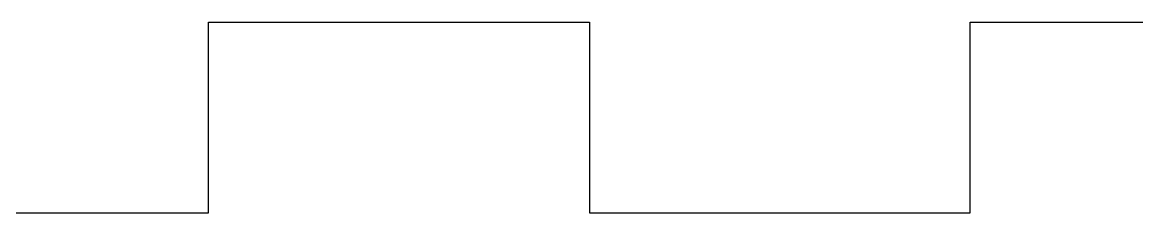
# Model space of a CAD drawing. Header units: millimetres. Extents: x -118 to 978, y -2247 to 617.
# Drawn here: x 609.64 to 644.76, y 492.88 to 498.88 of the extents above; entities that cross this region are included whole.
import ezdxf

# ---------------------------------------------------------------- set-up
doc = ezdxf.new("R2010")
doc.units = ezdxf.units.MM

# ---------------------------------------------------------------- blocks, each defined once
blk = doc.blocks.new('Back Panel')
for p, q in [((180, -115.952), (180, -109.952)), ((180, -109.952), (192, -109.952)), ((180, -115.952), (180, -109.952)), ((180, -109.952), (192, -109.952)), ((180, -115.952), (180, -109.952)), ((180, -109.952), (192, -109.952)), ((180, -115.952), (180, -109.952)), ((180, -109.952), (192, -109.952)), ((180, -115.952), (180, -109.952)), ((180, -109.952), (192, -109.952)), ((180, -115.952), (180, -109.952)), ((180, -109.952), (192, -109.952)), ((180, -115.952), (180, -109.952)), ((180, -109.952), (192, -109.952)), ((180, -115.952), (180, -109.952)), ((180, -109.952), (192, -109.952)), ((180, -115.952), (180, -109.952)), ((180, -109.952), (192, -109.952)), ((180, -115.952), (180, -109.952)), ((180, -109.952), (192, -109.952)), ((180, -115.952), (180, -109.952)), ((180, -109.952), (192, -109.952)), ((180, -115.952), (180, -109.952)), ((180, -109.952), (192, -109.952)), ((180, -115.952), (180, -109.952)), ((180, -109.952), (192, -109.952)), ((180, -115.952), (180, -109.952)), ((180, -109.952), (192, -109.952)), ((180, -115.952), (180, -109.952)), ((180, -109.952), (192, -109.952)), ((180, -115.952), (180, -109.952)), ((180, -109.952), (192, -109.952)), ((180, -115.952), (180, -109.952)), ((180, -109.952), (192, -109.952)), ((180, -115.952), (180, -109.952)), ((180, -109.952), (192, -109.952)), ((180, -115.952), (180, -109.952)), ((180, -109.952), (192, -109.952)), ((180, -115.952), (180, -109.952)), ((180, -109.952), (192, -109.952)), ((180, -115.952), (180, -109.952)), ((180, -109.952), (192, -109.952)), ((180, -115.952), (180, -109.952)), ((180, -109.952), (192, -109.952)), ((180, -115.952), (180, -109.952)), ((180, -109.952), (192, -109.952)), ((180, -115.952), (180, -109.952)), ((180, -109.952), (192, -109.952)), ((180, -115.952), (180, -109.952)), ((180, -109.952), (192, -109.952)), ((180, -115.952), (180, -109.952)), ((180, -109.952), (192, -109.952)), ((180, -115.952), (180, -109.952)), ((180, -109.952), (192, -109.952)), ((180, -115.952), (180, -109.952)), ((180, -109.952), (192, -109.952)), ((180, -115.952), (180, -109.952)), ((180, -109.952), (192, -109.952)), ((180, -115.952), (180, -109.952)), ((180, -109.952), (192, -109.952)), ((192, -109.952), (192, -115.952)), ((192, -109.952), (192, -115.952)), ((192, -109.952), (192, -115.952)), ((192, -109.952), (192, -115.952)), ((192, -109.952), (192, -115.952)), ((192, -109.952), (192, -115.952)), ((192, -109.952), (192, -115.952)), ((192, -109.952), (192, -115.952)), ((192, -109.952), (192, -115.952)), ((192, -109.952), (192, -115.952)), ((192, -109.952), (192, -115.952)), ((192, -109.952), (192, -115.952)), ((192, -109.952), (192, -115.952)), ((192, -109.952), (192, -115.952)), ((192, -109.952), (192, -115.952)), ((192, -109.952), (192, -115.952)), ((192, -109.952), (192, -115.952)), ((192, -109.952), (192, -115.952)), ((192, -109.952), (192, -115.952)), ((192, -109.952), (192, -115.952)), ((192, -109.952), (192, -115.952)), ((192, -109.952), (192, -115.952)), ((192, -109.952), (192, -115.952)), ((192, -109.952), (192, -115.952)), ((192, -109.952), (192, -115.952)), ((192, -109.952), (192, -115.952)), ((192, -109.952), (192, -115.952)), ((192, -109.952), (192, -115.952)), ((192, -109.952), (192, -115.952)), ((192, -109.952), (192, -115.952)), ((204, -115.952), (204, -109.952)), ((204, -109.952), (216, -109.952)), ((204, -115.952), (204, -109.952)), ((204, -109.952), (216, -109.952)), ((204, -115.952), (204, -109.952)), ((204, -109.952), (216, -109.952)), ((204, -115.952), (204, -109.952)), ((204, -109.952), (216, -109.952)), ((204, -115.952), (204, -109.952)), ((204, -109.952), (216, -109.952)), ((204, -115.952), (204, -109.952)), ((204, -109.952), (216, -109.952)), ((204, -115.952), (204, -109.952)), ((204, -109.952), (216, -109.952)), ((204, -115.952), (204, -109.952)), ((204, -109.952), (216, -109.952)), ((204, -115.952), (204, -109.952)), ((204, -109.952), (216, -109.952)), ((204, -115.952), (204, -109.952)), ((204, -109.952), (216, -109.952)), ((204, -115.952), (204, -109.952)), ((204, -109.952), (216, -109.952)), ((204, -115.952), (204, -109.952)), ((204, -109.952), (216, -109.952)), ((204, -115.952), (204, -109.952)), ((204, -109.952), (216, -109.952)), ((204, -115.952), (204, -109.952)), ((204, -109.952), (216, -109.952)), ((204, -115.952), (204, -109.952)), ((204, -109.952), (216, -109.952)), ((204, -115.952), (204, -109.952)), ((204, -109.952), (216, -109.952)), ((204, -115.952), (204, -109.952)), ((204, -109.952), (216, -109.952)), ((204, -115.952), (204, -109.952)), ((204, -109.952), (216, -109.952)), ((204, -115.952), (204, -109.952)), ((204, -109.952), (216, -109.952)), ((204, -115.952), (204, -109.952)), ((204, -109.952), (216, -109.952)), ((204, -115.952), (204, -109.952)), ((204, -109.952), (216, -109.952)), ((204, -115.952), (204, -109.952)), ((204, -109.952), (216, -109.952)), ((204, -115.952), (204, -109.952)), ((204, -109.952), (216, -109.952)), ((204, -115.952), (204, -109.952)), ((204, -109.952), (216, -109.952)), ((204, -115.952), (204, -109.952)), ((204, -109.952), (216, -109.952)), ((204, -115.952), (204, -109.952)), ((204, -109.952), (216, -109.952)), ((204, -115.952), (204, -109.952)), ((204, -109.952), (216, -109.952)), ((204, -115.952), (204, -109.952)), ((204, -109.952), (216, -109.952)), ((204, -115.952), (204, -109.952)), ((204, -109.952), (216, -109.952)), ((204, -115.952), (204, -109.952)), ((204, -109.952), (216, -109.952)), ((168, -115.952), (180, -115.952)), ((168, -115.952), (180, -115.952)), ((168, -115.952), (180, -115.952)), ((168, -115.952), (180, -115.952)), ((168, -115.952), (180, -115.952)), ((168, -115.952), (180, -115.952)), ((168, -115.952), (180, -115.952)), ((168, -115.952), (180, -115.952)), ((168, -115.952), (180, -115.952)), ((168, -115.952), (180, -115.952)), ((168, -115.952), (180, -115.952)), ((168, -115.952), (180, -115.952)), ((168, -115.952), (180, -115.952)), ((168, -115.952), (180, -115.952)), ((168, -115.952), (180, -115.952)), ((168, -115.952), (180, -115.952)), ((168, -115.952), (180, -115.952)), ((168, -115.952), (180, -115.952)), ((168, -115.952), (180, -115.952)), ((168, -115.952), (180, -115.952)), ((168, -115.952), (180, -115.952)), ((168, -115.952), (180, -115.952)), ((168, -115.952), (180, -115.952)), ((168, -115.952), (180, -115.952)), ((168, -115.952), (180, -115.952)), ((168, -115.952), (180, -115.952)), ((168, -115.952), (180, -115.952)), ((168, -115.952), (180, -115.952)), ((168, -115.952), (180, -115.952)), ((168, -115.952), (180, -115.952)), ((192, -115.952), (204, -115.952)), ((192, -115.952), (204, -115.952)), ((192, -115.952), (204, -115.952)), ((192, -115.952), (204, -115.952)), ((192, -115.952), (204, -115.952)), ((192, -115.952), (204, -115.952)), ((192, -115.952), (204, -115.952)), ((192, -115.952), (204, -115.952)), ((192, -115.952), (204, -115.952)), ((192, -115.952), (204, -115.952)), ((192, -115.952), (204, -115.952)), ((192, -115.952), (204, -115.952)), ((192, -115.952), (204, -115.952)), ((192, -115.952), (204, -115.952)), ((192, -115.952), (204, -115.952)), ((192, -115.952), (204, -115.952)), ((192, -115.952), (204, -115.952)), ((192, -115.952), (204, -115.952)), ((192, -115.952), (204, -115.952)), ((192, -115.952), (204, -115.952)), ((192, -115.952), (204, -115.952)), ((192, -115.952), (204, -115.952)), ((192, -115.952), (204, -115.952)), ((192, -115.952), (204, -115.952)), ((192, -115.952), (204, -115.952)), ((192, -115.952), (204, -115.952)), ((192, -115.952), (204, -115.952)), ((192, -115.952), (204, -115.952)), ((192, -115.952), (204, -115.952)), ((192, -115.952), (204, -115.952))]:
    blk.add_line(p, q)

msp = doc.modelspace()

# ---------------------------------------------------------------- block references
msp.add_blockref('Back Panel', (435.5074, 608.8369))

doc.saveas('drawing.dxf')
